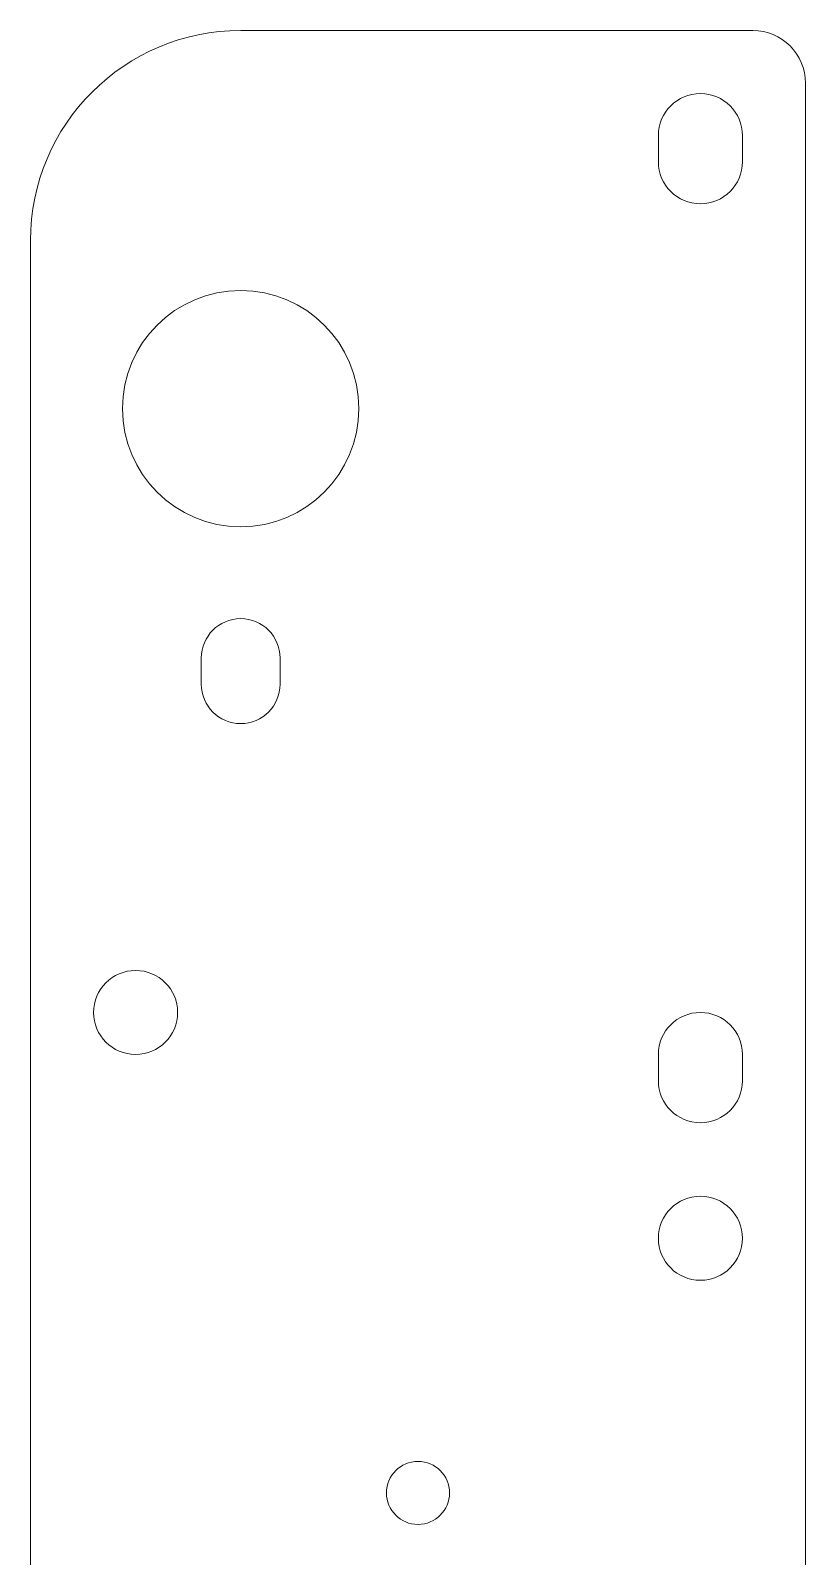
# Model space of a CAD drawing. Header units: millimetres. Extents: x -182 to 182, y -145 to 145.
# Drawn here: x -118.3 to -88.8, y 87 to 145.1 of the extents above; entities that cross this region are included whole.
import ezdxf

# ---------------------------------------------------------------- set-up
doc = ezdxf.new("R2010")
doc.units = ezdxf.units.MM
doc.header["$MEASUREMENT"] = 0
doc.layers.add('layer 1', color=7, linetype='Continuous')

msp = doc.modelspace()

# ---------------------------------------------------------------- linework, layer by layer
at = {"layer": 'layer 1', "color": 7, "lineweight": 9}
for points, knots in [([(-104.6566, 45.0656), (-104.6566, 45.0656), (-88.8128, 60.9085), (-88.8128, 60.9085), (-88.8128, 60.9085), (-88.8128, 88.3131), (-88.8128, 115.7178), (-88.8128, 143.1224), (-88.8128, 143.1224), (-88.8128, 144.2224), (-89.7129, 145.1224), (-90.8128, 145.1224), (-90.8128, 145.1224), (-90.8128, 145.1224), (-110.3128, 145.1224), (-110.3128, 145.1224), (-110.3128, 145.1224), (-114.7311, 145.1224), (-118.3128, 141.5407), (-118.3128, 137.1224), (-118.3128, 137.1224), (-118.3128, 108.3223), (-118.3128, 79.5223), (-118.3128, 50.7222), (-118.3128, 50.7222), (-118.3128, 47.5646), (-116.4831, 44.8346), (-113.8263, 43.5336), (-113.8263, 43.5336), (-113.0016, 44.5629), (-111.7343, 45.2222), (-110.3128, 45.2222), (-110.3128, 45.2222), (-108.8913, 45.2222), (-107.624, 44.5629), (-106.7993, 43.5336), (-106.7993, 43.5336), (-106.0013, 43.9244), (-105.2782, 44.4441), (-104.6566, 45.0656)], [0, 0, 0, 0, 0.0909091, 0.0909091, 0.0909091, 0.0909091, 0.1818182, 0.1818182, 0.1818182, 0.1818182, 0.2727273, 0.2727273, 0.2727273, 0.2727273, 0.3636364, 0.3636364, 0.3636364, 0.3636364, 0.4545455, 0.4545455, 0.4545455, 0.4545455, 0.5454545, 0.5454545, 0.5454545, 0.5454545, 0.6363636, 0.6363636, 0.6363636, 0.6363636, 0.7272727, 0.7272727, 0.7272727, 0.7272727, 0.8181818, 0.8181818, 0.8181818, 0.8181818, 1, 1, 1, 1]), ([(-92.8128, 138.5224), (-93.6964, 138.5224), (-94.4128, 139.2388), (-94.4128, 140.1224), (-94.4128, 140.1224), (-94.4128, 140.1224), (-94.4128, 140.1306), (-94.4128, 140.1306), (-94.4128, 140.1306), (-94.4128, 140.1306), (-94.4128, 141.1142), (-94.4128, 141.1142), (-94.4128, 141.1142), (-94.4128, 141.1142), (-94.4128, 141.1224), (-94.4128, 141.1224), (-94.4128, 141.1224), (-94.4128, 142.006), (-93.6964, 142.7224), (-92.8128, 142.7224), (-92.8128, 142.7224), (-91.9292, 142.7224), (-91.2128, 142.006), (-91.2128, 141.1224), (-91.2128, 141.1224), (-91.2128, 141.1224), (-91.2128, 141.1142), (-91.2128, 141.1142), (-91.2128, 141.1142), (-91.2128, 141.1142), (-91.2128, 140.1306), (-91.2128, 140.1306), (-91.2128, 140.1306), (-91.2128, 140.1306), (-91.2128, 140.1224), (-91.2128, 140.1224), (-91.2128, 140.1224), (-91.2128, 139.2388), (-91.9292, 138.5224), (-92.8128, 138.5224)], [0, 0, 0, 0, 0.0909091, 0.0909091, 0.0909091, 0.0909091, 0.1818182, 0.1818182, 0.1818182, 0.1818182, 0.2727273, 0.2727273, 0.2727273, 0.2727273, 0.3636364, 0.3636364, 0.3636364, 0.3636364, 0.4545455, 0.4545455, 0.4545455, 0.4545455, 0.5454545, 0.5454545, 0.5454545, 0.5454545, 0.6363636, 0.6363636, 0.6363636, 0.6363636, 0.7272727, 0.7272727, 0.7272727, 0.7272727, 0.8181818, 0.8181818, 0.8181818, 0.8181818, 1, 1, 1, 1]), ([(-110.3128, 135.2222), (-107.8276, 135.2222), (-105.8128, 133.2074), (-105.8128, 130.7222), (-105.8128, 130.7222), (-105.8128, 128.237), (-107.8276, 126.2222), (-110.3128, 126.2222), (-110.3128, 126.2222), (-112.798, 126.2222), (-114.8128, 128.237), (-114.8128, 130.7222), (-114.8128, 130.7222), (-114.8128, 133.2074), (-112.798, 135.2222), (-110.3128, 135.2222)], [0, 0, 0, 0, 0.2, 0.2, 0.2, 0.2, 0.4, 0.4, 0.4, 0.4, 0.6, 0.6, 0.6, 0.6, 1, 1, 1, 1]), ([(-110.3128, 118.7222), (-111.1408, 118.7222), (-111.8128, 119.3942), (-111.8128, 120.2222), (-111.8128, 120.2222), (-111.8128, 120.2222), (-111.8128, 120.2302), (-111.8128, 120.2302), (-111.8128, 120.2302), (-111.8128, 120.2302), (-111.8128, 121.2142), (-111.8128, 121.2142), (-111.8128, 121.2142), (-111.8128, 121.2142), (-111.8128, 121.2222), (-111.8128, 121.2222), (-111.8128, 121.2222), (-111.8128, 122.0502), (-111.1408, 122.7222), (-110.3128, 122.7222), (-110.3128, 122.7222), (-109.4848, 122.7222), (-108.8128, 122.0502), (-108.8128, 121.2222), (-108.8128, 121.2222), (-108.8128, 121.2222), (-108.8128, 121.2142), (-108.8128, 121.2142), (-108.8128, 121.2142), (-108.8128, 121.2142), (-108.8128, 120.2302), (-108.8128, 120.2302), (-108.8128, 120.2302), (-108.8128, 120.2302), (-108.8128, 120.2222), (-108.8128, 120.2222), (-108.8128, 120.2222), (-108.8128, 119.3942), (-109.4848, 118.7222), (-110.3128, 118.7222)], [0, 0, 0, 0, 0.0909091, 0.0909091, 0.0909091, 0.0909091, 0.1818182, 0.1818182, 0.1818182, 0.1818182, 0.2727273, 0.2727273, 0.2727273, 0.2727273, 0.3636364, 0.3636364, 0.3636364, 0.3636364, 0.4545455, 0.4545455, 0.4545455, 0.4545455, 0.5454545, 0.5454545, 0.5454545, 0.5454545, 0.6363636, 0.6363636, 0.6363636, 0.6363636, 0.7272727, 0.7272727, 0.7272727, 0.7272727, 0.8181818, 0.8181818, 0.8181818, 0.8181818, 1, 1, 1, 1]), ([(-114.3128, 106.1222), (-115.1965, 106.1222), (-115.9128, 106.8385), (-115.9128, 107.7222), (-115.9128, 107.7222), (-115.9128, 108.6059), (-115.1965, 109.3222), (-114.3128, 109.3222), (-114.3128, 109.3222), (-113.4291, 109.3222), (-112.7128, 108.6059), (-112.7128, 107.7222), (-112.7128, 107.7222), (-112.7128, 106.8385), (-113.4291, 106.1222), (-114.3128, 106.1222)], [0, 0, 0, 0, 0.2, 0.2, 0.2, 0.2, 0.4, 0.4, 0.4, 0.4, 0.6, 0.6, 0.6, 0.6, 1, 1, 1, 1]), ([(-94.4128, 106.1142), (-94.4128, 106.1142), (-94.4128, 106.1224), (-94.4128, 106.1224), (-94.4128, 106.1224), (-94.4128, 107.006), (-93.6964, 107.7224), (-92.8128, 107.7224), (-92.8128, 107.7224), (-91.9292, 107.7224), (-91.2128, 107.006), (-91.2128, 106.1224), (-91.2128, 106.1224), (-91.2128, 106.1224), (-91.2128, 106.1142), (-91.2128, 106.1142), (-91.2128, 106.1142), (-91.2128, 106.1142), (-91.2128, 105.1306), (-91.2128, 105.1306), (-91.2128, 105.1306), (-91.2128, 105.1306), (-91.2128, 105.1224), (-91.2128, 105.1224), (-91.2128, 105.1224), (-91.2128, 104.2388), (-91.9292, 103.5224), (-92.8128, 103.5224), (-92.8128, 103.5224), (-93.6964, 103.5224), (-94.4128, 104.2388), (-94.4128, 105.1224), (-94.4128, 105.1224), (-94.4128, 105.1224), (-94.4128, 105.1306), (-94.4128, 105.1306), (-94.4128, 105.1306), (-94.4128, 105.1306), (-94.4128, 106.1142), (-94.4128, 106.1142)], [0, 0, 0, 0, 0.0909091, 0.0909091, 0.0909091, 0.0909091, 0.1818182, 0.1818182, 0.1818182, 0.1818182, 0.2727273, 0.2727273, 0.2727273, 0.2727273, 0.3636364, 0.3636364, 0.3636364, 0.3636364, 0.4545455, 0.4545455, 0.4545455, 0.4545455, 0.5454545, 0.5454545, 0.5454545, 0.5454545, 0.6363636, 0.6363636, 0.6363636, 0.6363636, 0.7272727, 0.7272727, 0.7272727, 0.7272727, 0.8181818, 0.8181818, 0.8181818, 0.8181818, 1, 1, 1, 1]), ([(-92.8128, 97.5224), (-93.6965, 97.5224), (-94.4128, 98.2387), (-94.4128, 99.1224), (-94.4128, 99.1224), (-94.4128, 100.0061), (-93.6965, 100.7224), (-92.8128, 100.7224), (-92.8128, 100.7224), (-91.9291, 100.7224), (-91.2128, 100.0061), (-91.2128, 99.1224), (-91.2128, 99.1224), (-91.2128, 98.2387), (-91.9291, 97.5224), (-92.8128, 97.5224)], [0, 0, 0, 0, 0.2, 0.2, 0.2, 0.2, 0.4, 0.4, 0.4, 0.4, 0.6, 0.6, 0.6, 0.6, 1, 1, 1, 1]), ([(-103.5628, 88.2223), (-104.2256, 88.2223), (-104.7628, 88.7595), (-104.7628, 89.4223), (-104.7628, 89.4223), (-104.7628, 90.0851), (-104.2256, 90.6223), (-103.5628, 90.6223), (-103.5628, 90.6223), (-102.9, 90.6223), (-102.3628, 90.0851), (-102.3628, 89.4223), (-102.3628, 89.4223), (-102.3628, 88.7595), (-102.9, 88.2223), (-103.5628, 88.2223)], [0, 0, 0, 0, 0.2, 0.2, 0.2, 0.2, 0.4, 0.4, 0.4, 0.4, 0.6, 0.6, 0.6, 0.6, 1, 1, 1, 1])]:
    msp.add_open_spline(points, degree=3, knots=knots, dxfattribs=at)

doc.saveas('drawing.dxf')
